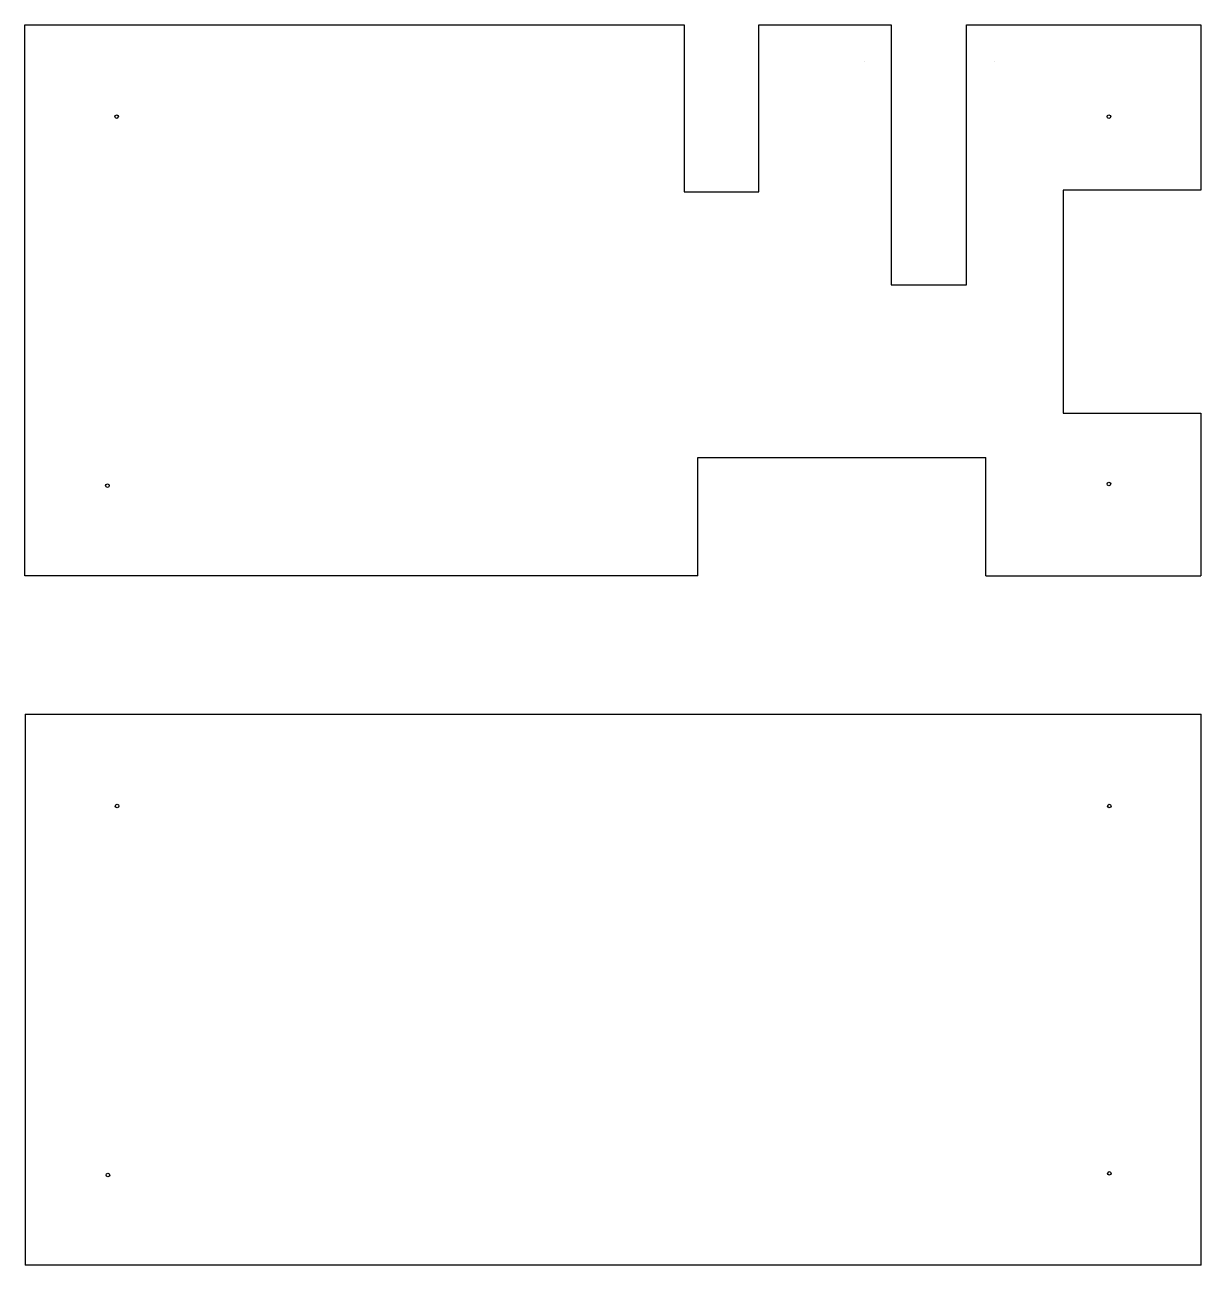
# Model space of a CAD drawing. Header units: millimetres. Extents: x -2 to 62, y -39.5 to 28.
import ezdxf

# ---------------------------------------------------------------- set-up
doc = ezdxf.new("R2010")
doc.units = ezdxf.units.MM

msp = doc.modelspace()

# ---------------------------------------------------------------- linework, layer by layer
for p, q in [((-2, 26), (-2, 28)), ((-2, 28), (33.876, 28)), ((33.876, 28), (33.876, 18.915)), ((37.956, 18.915), (37.956, 28)), ((37.956, 28), (45.156, 28)), ((45.156, 28), (45.156, 13.842)), ((49.259, 13.842), (49.259, 28)), ((49.259, 28), (62, 28)), ((62, 28), (62, 19.001)), ((-2, -2), (-2, 26)), ((43.679, 26), (43.679, 26)), ((50.759, 26), (50.759, 26)), ((33.876, 18.915), (37.956, 18.915)), ((62, 19.001), (54.516, 19.001)), ((54.516, 19.001), (54.516, 6.857)), ((45.156, 13.842), (49.259, 13.842)), ((54.516, 6.857), (62, 6.857)), ((62, 6.857), (62, -2)), ((34.624, -2), (34.624, 4.44)), ((34.624, 4.44), (50.31, 4.44)), ((50.31, -2), (50.31, 4.44)), ((-1.956, -2), (-2, -2)), ((34.624, -2), (-1.956, -2)), ((50.31, -2), (62, -2)), ((-1.977, -9.532), (-1.977, -39.532)), ((-1.977, -9.532), (62.023, -9.532)), ((62.023, -39.532), (62.023, -9.532)), ((62.023, -39.532), (-1.977, -39.532))]:
    msp.add_line(p, q)
for centre in [(3, 23), (57, 23), (2.496, 2.91), (57, 3), (3.023, -14.532), (57.023, -14.532), (57.023, -34.532), (2.519, -34.622)]:
    msp.add_circle(centre, 0.1)

doc.saveas('drawing.dxf')
